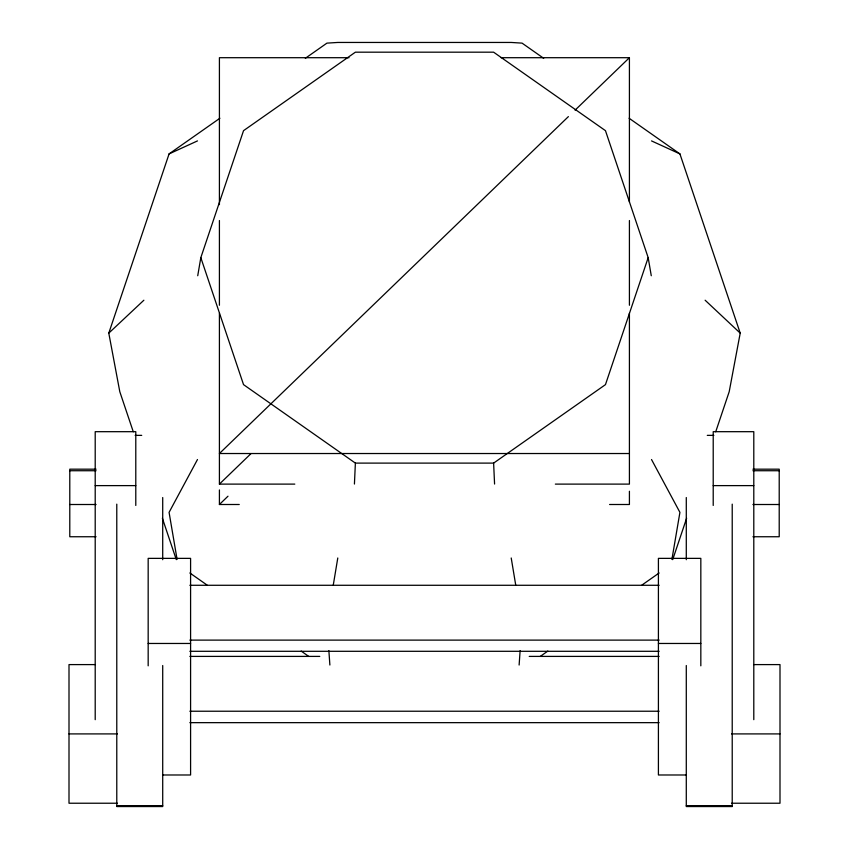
<?xml version="1.0" encoding="UTF-8"?>
<svg xmlns="http://www.w3.org/2000/svg" width="849" height="849" viewBox="0 0 849 849"><rect width="100%" height="100%" fill="white"/><g stroke="black" fill="none" stroke-linecap="round" stroke-linejoin="round"><path stroke-width="1.27" d="M354.426 484.036L355.381 463.108L243.536 384.629L200.82 257.65L243.536 130.661L355.381 52.182L493.619 52.182L605.464 130.661L648.18 257.65L651.268 275.734M519.121 665.022L520.129 650.621M333.233 585.343L337.785 557.984M197.732 275.734L200.82 257.65M671.909 559.427L679.922 512.361L651.523 459.532M629.098 118.244L679.922 153.902L740.211 333.126L729.206 391.676L715.718 431.78M133.282 431.78L119.794 391.676L108.789 333.126L169.078 153.902L219.902 118.244M648.18 257.65L605.464 384.629L493.619 463.108L355.381 463.108M672.705 559.64L686.618 518.272M197.477 459.532L169.078 512.361L177.091 559.427M568.395 116.61L219.413 453.525L629.417 453.525M575.07 110.168L629.417 57.7L629.417 201.998M219.413 313.196L219.413 484.11L250.88 453.727M219.413 489.937L219.413 504.497L227.988 496.209M108.789 333.126L143.874 300.217M305.311 58.305L326.939 43.129L337.785 42.45L511.215 42.45L522.061 43.129L543.689 58.305M540.272 656.404L547.838 651.087M641.844 585.131L659.132 572.99M169.078 153.902L197.477 140.913M349.024 57.7L219.413 57.7L219.413 204.641M501.122 57.7L629.417 57.7M135.15 435.367L141.719 435.367M707.281 435.367L713.85 435.367M96.075 469.179L69.788 469.179L69.788 536.748L96.075 536.748M752.925 469.179L779.212 469.179L779.212 536.748L752.925 536.748M69.788 470.728L96.075 470.728M752.925 470.728L779.212 470.728M219.413 484.11L294.805 484.11M555.352 484.11L629.417 484.11L629.417 313.196M95.205 485.617L135.787 485.617M713.213 485.617L753.795 485.617M219.413 504.497L239.248 504.497M609.582 504.497L629.417 504.497L629.417 491.253M69.788 504.508L96.075 504.508M752.925 504.508L779.212 504.508M189.868 585.279L659.132 585.279M189.868 640.114L659.132 640.114M148.172 643.468L190.59 643.468M658.41 643.468L700.828 643.468M189.868 651.3L659.132 651.3M189.868 656.404L319.776 656.404M529.224 656.404L659.132 656.404M95.184 664.597L69.002 664.597L69.002 803.228L117.438 803.228M753.816 664.597L779.998 664.597L779.998 803.228L731.562 803.228M189.868 711.229L659.132 711.229M189.868 722.658L659.132 722.658M69.002 733.907L117.438 733.907M731.562 733.907L779.998 733.907M162.753 774.988L190.59 774.988L190.59 558.366L148.172 558.366L148.172 665.828M686.247 774.988L658.41 774.988L658.41 558.366L700.828 558.366L700.828 665.828M116.78 805.722L162.711 805.722M686.289 805.722L732.22 805.722M651.523 140.913L679.922 153.902M189.868 572.99L207.156 585.131M301.162 651.087L308.728 656.404M705.126 300.217L740.211 333.126M162.382 518.272L176.295 559.64M511.215 557.984L515.768 585.343M328.871 650.621L329.879 665.022M493.619 463.108L494.574 484.036M753.795 719.665L753.795 431.685L713.213 431.685L713.213 505.452M732.22 504.147L732.22 806.55L686.289 806.55L686.289 665.52M686.289 497.535L686.289 559.703M629.417 220.528L629.417 305.258M219.413 220.528L219.413 305.258M162.711 497.535L162.711 559.703M162.711 665.52L162.711 806.55L116.78 806.55L116.78 504.147M135.787 505.452L135.787 431.685L95.205 431.685L95.205 719.665"/></g></svg>
